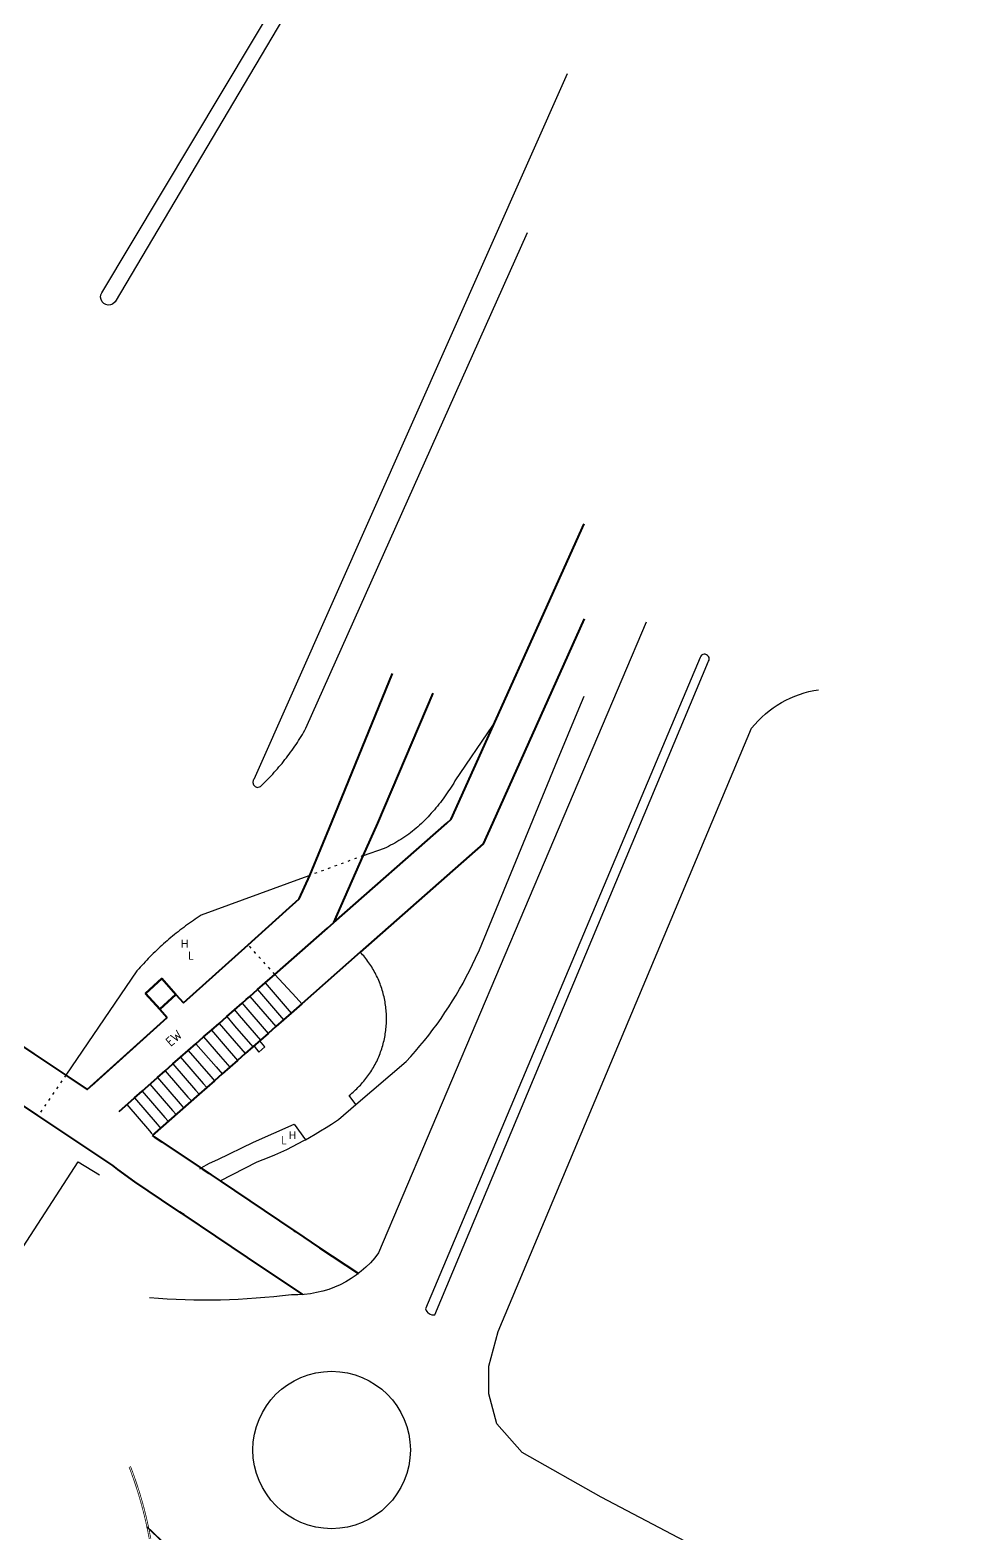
# Model space of a CAD drawing. Header units: millimetres. Extents: x 833576263 to 1668046980, y 817519639 to 1636103653.
# Drawn here: x 834429625 to 834547994, y 818209668 to 818400753 of the extents above; entities that cross this region are included whole.
import ezdxf
from ezdxf.enums import TextEntityAlignment as Align

# ---------------------------------------------------------------- set-up
doc = ezdxf.new("R2010")
doc.units = ezdxf.units.MM
doc.header["$LTSCALE"] = 100
doc.header["$MEASUREMENT"] = 0
doc.linetypes.add('R_ROAD MARK$0$RM 1013', pattern=[0.91, 0.61, -0.3])
doc.linetypes.add('R_site$0$5', pattern=[9.008722, 3.002907, -6.005814])
doc.layers.add('R_ROAD MARK$0$MMH832__', color=252, linetype='Continuous', lineweight=0)
for name, color, linetype in [('R_ROAD MARK$0$OAP813_1', 7, 'Continuous'), ('R_site$0$AUDIT_I_160808180252-21', 7, 'Continuous'), ('R_site$0$AUDIT_I_160808180252-25', 7, 'Continuous'), ('R_site$0$AUDIT_I_160808180252-26', 7, 'Continuous'), ('R_site$0$AUDIT_I_160808180252-31', 7, 'Continuous'), ('R_site$0$AUDIT_I_160808180252-32', 7, 'Continuous'), ('R_site$0$AUDIT_I_160808180252-33', 7, 'Continuous'), ('R_site$0$FBR', 10, 'Continuous'), ('X-REF', 7, 'Continuous')]:
    doc.layers.add(name, color=color, linetype=linetype)
doc.styles.add('R_site$0$HK_ENG_11', font='')
doc.styles.add('R_site$0$StyleLISmarker', font='')
doc.styles.get('R_site$0$HK_ENG_11').set_extended_font_data('HK_ENG_11')
doc.styles.get('R_site$0$StyleLISmarker').set_extended_font_data('LISmarker')
doc.linetypes.add('R_site$0$B1_BDYF', pattern='A,2.5,-0.5,[130,ltypeshp.shx,S=0.5,R=0,X=0,Y=0],-0.5', length=3.5)

# ---------------------------------------------------------------- blocks, each defined once
blk = doc.blocks.new('R_site$0$UP_LPO')
at = {"color": 255, "linetype": 'Continuous', "lineweight": 0, "style": 'R_site$0$StyleLISmarker'}
blk.add_text('H', height=1, dxfattribs=at).set_placement((-0.25, 0.7), align=Align.TOP_LEFT)
blk = doc.blocks.new('R_site')
at = {"layer": 'R_site$0$AUDIT_I_160808180252-21', "linetype": 'Continuous', "lineweight": 50, "flags": 128}
blk.add_lwpolyline([(834448156, 818278208), (834446094, 818276337), (834444294, 818278351), (834446357, 818280222), (834448156, 818278208)], dxfattribs=at)
at = {"layer": 'R_site$0$AUDIT_I_160808180252-21', "linetype": 'R_site$0$B1_BDYF', "lineweight": 30, "flags": 128}
for points in [[(834458081, 818271642), (834458702, 818270888), (834459460, 818271548), (834458819, 818272317)], [(834458081, 818271642), (834458702, 818270888), (834459460, 818271548), (834458819, 818272317)], [(834434958, 818186432), (834434232, 818191826), (834428993, 818201318), (834418149, 818217606), (834417334, 818219371), (834416321, 818222697), (834416208, 818223569), (834416330, 818225898), (834416689, 818227119), (834417611, 818229053), (834418470, 818230302), (834435718, 818256938), (834438457, 818255277)]]:
    blk.add_lwpolyline(points, dxfattribs=at)
at = {"layer": 'R_site$0$AUDIT_I_160808180252-25', "linetype": 'Continuous', "lineweight": 40, "flags": 128}
for points in [[(834468203, 818287368), (834482550, 818300000), (834483128, 818300509), (834500000, 818337994)], [(834430623, 818262814), (834428018, 818264554)], [(834500000, 818325950), (834488373, 818300000), (834487187, 818297354), (834471573, 818283589), (834464147, 818277043)], [(834449109, 818277149), (834457316, 818284537), (834462163, 818288899), (834463807, 818290380), (834465146, 818293345), (834467973, 818300104), (834475664, 818319004)], [(834440924, 818263351), (834442884, 818265076), (834443864, 818265939), (834445817, 818267659), (834446790, 818268515), (834447772, 818269380), (834448747, 818270239), (834449723, 818271098), (834450699, 818271957), (834451674, 818272816), (834452650, 818273675), (834453626, 818274534), (834454601, 818275393), (834455577, 818276252), (834456553, 818277111), (834457086, 818277581), (834457528, 818277970), (834458504, 818278829), (834459480, 818279688), (834460708, 818280769), (834467386, 818286649), (834468203, 818287368), (834471953, 818295847), (834473812, 818300000), (834480807, 818316496)], [(834448156, 818278208), (834449109, 818277149)], [(834464147, 818277043), (834462793, 818275849), (834461818, 818274990), (834460843, 818274130), (834459868, 818273270), (834458893, 818272411), (834457917, 818271551), (834456942, 818270692), (834455967, 818269832), (834454992, 818268972), (834454017, 818268113), (834453042, 818267253), (834452067, 818266394), (834451092, 818265534), (834445148, 818260294)], [(834464147, 818277043), (834462793, 818275849), (834461818, 818274990), (834460843, 818274130), (834459868, 818273270), (834458893, 818272411), (834457917, 818271551), (834456942, 818270692), (834455967, 818269832), (834454992, 818268972), (834454017, 818268113), (834453042, 818267253), (834452067, 818266394), (834451092, 818265534), (834445148, 818260294)], [(834446094, 818276337), (834447040, 818275286)], [(834437454, 818266658), (834447040, 818275286)], [(834464289, 818240085), (834457231, 818244809), (834449182, 818250197), (834448645, 818250557), (834446313, 818252119), (834442917, 818254394), (834440787, 818255976), (834440117, 818256474), (834430623, 818262814)], [(834445148, 818260294), (834445380, 818260136), (834446347, 818259480), (834451344, 818256163), (834451503, 818256058), (834452342, 818255501), (834452647, 818255298), (834453767, 818254543), (834463142, 818248221), (834463346, 818248084), (834466408, 818246034), (834471326, 818242748)]]:
    blk.add_lwpolyline(points, dxfattribs=at)
at = {"layer": 'R_site$0$AUDIT_I_160808180252-25', "linetype": 'R_site$0$5', "lineweight": 30, "flags": 128}
blk.add_lwpolyline([(834460708, 818280769), (834458272, 818283476), (834457316, 818284537)], dxfattribs=at)
at = {"layer": 'R_site$0$AUDIT_I_160808180252-25', "linetype": 'Continuous', "lineweight": 30, "flags": 128}
for points in [[(834470992, 818264217), (834470146, 818265386), (834470315, 818265520), (834470482, 818265658), (834470646, 818265798), (834470808, 818265942), (834470967, 818266088), (834471124, 818266236), (834471278, 818266388), (834471429, 818266542), (834471578, 818266699), (834471724, 818266858), (834471867, 818267020), (834472008, 818267185), (834472145, 818267351), (834472280, 818267521), (834472411, 818267692), (834472540, 818267866), (834472665, 818268042), (834472787, 818268220), (834472907, 818268400), (834473023, 818268583), (834473136, 818268767), (834473245, 818268953), (834473352, 818269141), (834473455, 818269331), (834473554, 818269523), (834473651, 818269716), (834473744, 818269912), (834473833, 818270108), (834473919, 818270306), (834474002, 818270506), (834474081, 818270707), (834474157, 818270910), (834474229, 818271113), (834474297, 818271318), (834474362, 818271525), (834474424, 818271732), (834474481, 818271940), (834474535, 818272149), (834474586, 818272360), (834474633, 818272571), (834474676, 818272782), (834474715, 818272995), (834474750, 818273208), (834474782, 818273422), (834474810, 818273636), (834474835, 818273851), (834474856, 818274066), (834474872, 818274281), (834474886, 818274497), (834474895, 818274713), (834474901, 818274929), (834474902, 818275145), (834474900, 818275361), (834474895, 818275577), (834474885, 818275793), (834474872, 818276009), (834474855, 818276224), (834474834, 818276440), (834474810, 818276654), (834474781, 818276869), (834474749, 818277082), (834474714, 818277295), (834474674, 818277508), (834474631, 818277720), (834474584, 818277931), (834474534, 818278141), (834474479, 818278350), (834474422, 818278558), (834474360, 818278766), (834474295, 818278972), (834474226, 818279177), (834474154, 818279380), (834474079, 818279583), (834473999, 818279784), (834473916, 818279983), (834473830, 818280182), (834473741, 818280378), (834473647, 818280573), (834473551, 818280767), (834473451, 818280958), (834473348, 818281148), (834473241, 818281336), (834473132, 818281522), (834473019, 818281707), (834472903, 818281889), (834472783, 818282069), (834472661, 818282247), (834472535, 818282423), (834472407, 818282597), (834472275, 818282768), (834472140, 818282937), (834472003, 818283104), (834471862, 818283268), (834471719, 818283430), (834471573, 818283589)], [(834459480, 818279688), (834462793, 818275849)], [(834460708, 818280769), (834463420, 818277830), (834464147, 818277043)], [(834457528, 818277970), (834460843, 818274130)], [(834458504, 818278829), (834461818, 818274990)], [(834455577, 818276252), (834456178, 818275556), (834458893, 818272411)], [(834456553, 818277111), (834456765, 818276865), (834459868, 818273270)], [(834453626, 818274534), (834455004, 818272937), (834456942, 818270692)], [(834454601, 818275393), (834455591, 818274247), (834457917, 818271551)], [(834450699, 818271957), (834453242, 818269010), (834454017, 818268113)], [(834451674, 818272816), (834453829, 818270319), (834454992, 818268972)], [(834452650, 818273675), (834454417, 818271628), (834455967, 818269832)], [(834448747, 818270239), (834451622, 818266908), (834452067, 818266394)], [(834449723, 818271098), (834452595, 818267771), (834453042, 818267253)], [(834446787, 818268518), (834446790, 818268515), (834449676, 818265183), (834450032, 818264770)], [(834447772, 818269380), (834450650, 818266046), (834451092, 818265534)], [(834444854, 818266802), (834447731, 818263457), (834448168, 818262961)], [(834445817, 818267659), (834448704, 818264320), (834449129, 818263825)], [(834441924, 818264229), (834444813, 818260869), (834445109, 818260526)], [(834442884, 818265077), (834442884, 818265076), (834445786, 818261732), (834446194, 818261234)], [(834443864, 818265939), (834446758, 818262595), (834447181, 818262097)], [(834451205, 818256055), (834451344, 818256163), (834451356, 818256173), (834452433, 818256757), (834453460, 818257245), (834458025, 818259427), (834463164, 818261734), (834464599, 818259747)]]:
    blk.add_lwpolyline(points, dxfattribs=at)
at = {"layer": 'R_site$0$AUDIT_I_160808180252-26', "linetype": 'Continuous', "lineweight": 30, "flags": 128}
for points in [[(834500000, 818466836), (834440434, 818366227), (834440109, 818365936), (834439830, 818365829), (834439532, 818365807), (834439241, 818365873), (834438981, 818366021), (834438775, 818366238), (834438641, 818366505), (834438590, 818366800), (834438628, 818367096), (834438749, 818367369), (834500000, 818469788)], [(834497864, 818395212), (834458031, 818305542), (834457957, 818305428), (834457915, 818305134), (834458001, 818304849), (834458200, 818304627), (834458468, 818304508), (834458885, 818304639), (834459192, 818304933), (834459407, 818305142), (834459620, 818305354), (834459830, 818305568), (834460038, 818305783), (834460245, 818306001), (834460449, 818306221), (834460651, 818306443), (834460851, 818306667), (834461048, 818306892), (834461244, 818307120), (834461437, 818307349), (834461628, 818307581), (834461817, 818307814), (834462003, 818308049), (834462187, 818308286), (834462369, 818308524), (834462549, 818308765), (834462726, 818309007), (834462901, 818309251), (834463073, 818309496), (834463243, 818309743), (834463411, 818309992), (834463576, 818310242), (834463739, 818310494), (834463899, 818310748), (834464057, 818311003), (834464213, 818311260), (834464365, 818311518), (834464516, 818311777), (834464664, 818312038), (834492805, 818375043)], [(834453767, 818254543), (834458455, 818256933), (834459218, 818257226), (834459977, 818257531), (834460730, 818257851), (834461477, 818258183), (834462219, 818258528), (834462954, 818258886), (834463683, 818259257), (834464405, 818259640), (834464599, 818259747), (834465121, 818260036), (834465829, 818260445), (834466531, 818260866), (834467225, 818261298), (834467911, 818261743), (834468799, 818262345), (834470992, 818264217), (834477405, 818269690), (834477999, 818270341), (834478582, 818271003), (834479153, 818271675), (834479712, 818272356), (834480259, 818273048), (834480794, 818273749), (834481317, 818274458), (834481827, 818275177), (834482325, 818275905), (834482810, 818276642), (834483281, 818277386), (834483740, 818278139), (834484186, 818278900), (834484618, 818279668), (834485037, 818280444), (834485442, 818281227), (834485834, 818282017), (834486211, 818282814), (834486702, 818283906), (834496639, 818307996), (834499323, 818314491), (834500000, 818316134)], [(834488661, 818312802), (834488382, 818312391), (834483590, 818305338), (834483437, 818305080), (834483281, 818304824), (834483122, 818304570), (834482959, 818304318), (834482794, 818304068), (834482625, 818303819), (834482454, 818303573), (834482280, 818303329), (834482102, 818303087), (834481922, 818302847), (834481739, 818302609), (834481553, 818302374), (834481364, 818302141), (834481173, 818301910), (834480979, 818301681), (834480782, 818301455), (834480582, 818301231), (834480380, 818301010), (834480175, 818300791), (834479967, 818300574), (834479757, 818300360), (834479544, 818300149), (834479392, 818300000), (834479329, 818299939), (834479111, 818299734), (834478888, 818299532), (834478662, 818299335), (834478432, 818299143), (834478199, 818298954), (834477962, 818298770), (834477721, 818298591), (834477477, 818298416), (834477230, 818298246), (834476980, 818298081), (834476727, 818297920), (834476471, 818297762), (834476214, 818297609), (834475954, 818297459), (834475691, 818297313), (834475427, 818297172), (834475160, 818297034), (834474892, 818296900), (834474597, 818296759), (834471953, 818295847)], [(834465146, 818293345), (834463961, 818292909), (834451368, 818288271), (834451116, 818288109), (834450865, 818287944), (834450615, 818287778), (834450367, 818287609), (834450120, 818287439), (834449874, 818287267), (834449630, 818287092), (834449387, 818286916), (834449146, 818286738), (834448906, 818286558), (834448668, 818286375), (834448431, 818286191), (834448196, 818286005), (834447962, 818285818), (834447729, 818285628), (834447499, 818285436), (834447269, 818285243), (834447042, 818285047), (834446816, 818284850), (834446591, 818284651), (834446368, 818284450), (834446147, 818284248), (834445927, 818284043), (834445709, 818283837), (834445493, 818283629), (834445278, 818283420), (834445066, 818283208), (834444854, 818282995), (834444645, 818282781), (834444437, 818282564), (834444231, 818282346), (834444027, 818282126), (834443825, 818281905), (834443624, 818281682), (834443425, 818281457), (834443199, 818281197), (834434153, 818267975), (834434149, 818267969)]]:
    blk.add_lwpolyline(points, dxfattribs=at)
at = {"layer": 'R_site$0$AUDIT_I_160808180252-26', "linetype": 'R_site$0$5', "lineweight": 30, "flags": 128}
for points in [[(834471953, 818295847), (834471734, 818295771), (834471439, 818295663), (834465146, 818293345)], [(834434149, 818267969), (834430625, 818262818), (834430623, 818262814)]]:
    blk.add_lwpolyline(points, dxfattribs=at)
at = {"layer": 'R_site$0$FBR', "color": 7, "linetype": 'Continuous', "lineweight": 40, "flags": 128}
blk.add_lwpolyline([(834350956, 818323376), (834351365, 818323103), (834352446, 818322384), (834356462, 818319709), (834367492, 818312364), (834376864, 818306124), (834377822, 818305486), (834386060, 818300000), (834408107, 818285319), (834409331, 818284504), (834430103, 818270672), (834434153, 818267975), (834436892, 818266151), (834447040, 818275286)], dxfattribs=at)
at = {"layer": 'R_site$0$AUDIT_I_160808180252-31', "color": 7, "linetype": 'Continuous', "lineweight": 30, "xscale": 1000, "yscale": 1000, "zscale": 1000}
for p in [(834449020, 818284475), (834462721, 818260141)]:
    blk.add_blockref('R_site$0$UP_LPO', p, dxfattribs=at)
at = {"layer": 'R_site$0$AUDIT_I_160808180252-32', "color": 7, "style": 'R_site$0$HK_ENG_11', "width": 1.1}
for p in [(834449721, 818282631), (834461549, 818259173)]:
    blk.add_text('L', height=1053, dxfattribs=at).set_placement(p)
at = {"layer": 'R_site$0$AUDIT_I_160808180252-33', "style": 'R_site$0$HK_ENG_11', "width": 1.1}
blk.add_text('EW', height=1215, rotation=41.32828, dxfattribs=at).set_placement((834447509, 818271517))
blk = doc.blocks.new('R_ROAD MARK')
at = {"layer": 'R_ROAD MARK$0$MMH832__', "linetype": 'Continuous', "const_width": 100, "flags": 128}
for points in [[(834444962, 818209057), (834444772, 818210051), (834444562, 818211041), (834444332, 818212027), (834444083, 818213008), (834443814, 818213983), (834443525, 818214953), (834443218, 818215917), (834442891, 818216875), (834442545, 818217824), (834442378, 818218264)], [(834444765, 818209022), (834444576, 818210012), (834444367, 818210998), (834444138, 818211979), (834443889, 818212956), (834443622, 818213928), (834443334, 818214894), (834443028, 818215854), (834442702, 818216808), (834442358, 818217755), (834442191, 818218193)]]:
    blk.add_lwpolyline(points, dxfattribs=at)
at = {"layer": 'R_ROAD MARK$0$MMH832__', "linetype": 'R_ROAD MARK$0$RM 1013', "const_width": 200, "flags": 128}
blk.add_lwpolyline([(834452613, 818204348, -0.0745995), (834444455, 818210582)], format="xyb", dxfattribs=at)
at = {"layer": 'R_ROAD MARK$0$OAP813_1', "flags": 128}
for points in [[(834507885, 818325524), (834473902, 818245376, -0.2498614), (834462826, 818240065, -0.052661), (834444797, 818239662, -0.052661)], [(834481030, 818237515), (834515820, 818320543, 1.0988212), (834514740, 818321045), (834479846, 818238254, 0.3767668), (834481030, 818237515, 0.9087063)], [(834547994, 818195494), (834540228, 818197210), (834527699, 818201672), (834516919, 818206569), (834502163, 818214330), (834492141, 818220027), (834488934, 818223677), (834487909, 818227461), (834487900, 818230977), (834489095, 818235406), (834521285, 818312044, -0.1945297), (834529796, 818316923)]]:
    blk.add_lwpolyline(points, format="xyb", dxfattribs=at)
at = {"layer": 'R_ROAD MARK$0$OAP813_1'}
blk.add_circle((834467929, 818220335), 10000, dxfattribs=at)

msp = doc.modelspace()

# ---------------------------------------------------------------- block references
at = {"layer": 'X-REF'}
msp.add_blockref('R_site', (0, 0), dxfattribs=at)

# ---------------------------------------------------------------- next in the draw order: block references
msp.add_blockref('R_ROAD MARK', (0, 0), dxfattribs=at)

doc.saveas('drawing.dxf')
